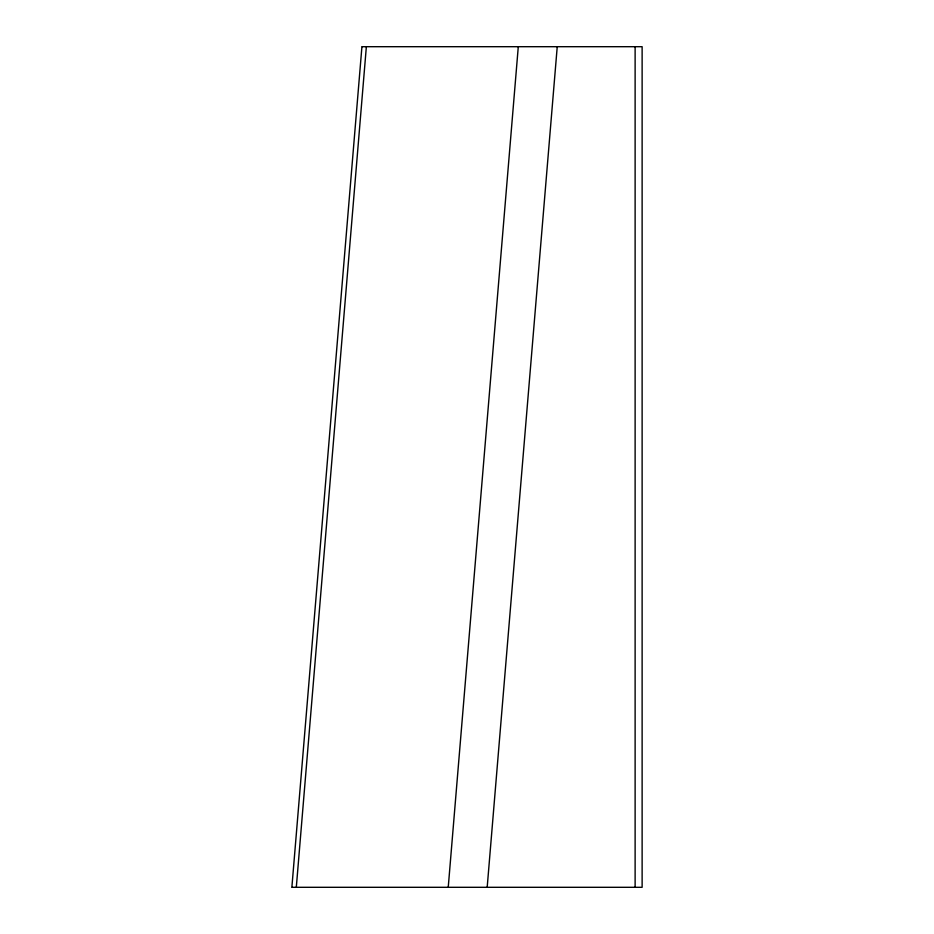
<?xml version="1.0" encoding="UTF-8"?>
<svg xmlns="http://www.w3.org/2000/svg" width="934" height="934" viewBox="0 0 934 934"><rect width="100%" height="100%" fill="white"/><g stroke="black" fill="none" stroke-linecap="round" stroke-linejoin="round"><path stroke-width="1.4" d="M291.875 887.3L361.925 46.7M296.312 887.3L366.362 46.7M448.238 887.3L518.288 46.7M487.186 887.3L557.236 46.7M362.31 46.7L642.125 46.7L642.125 887.3L292.26 887.3M635.12 46.7L635.12 887.3"/></g></svg>
